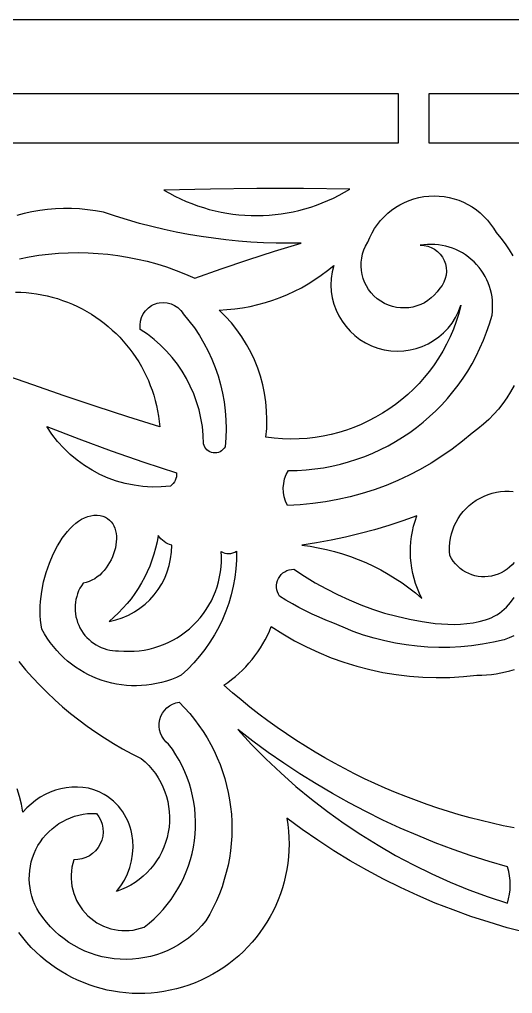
# Model space of a CAD drawing. Header units: millimetres. Extents: x 1813 to 2221, y -1379 to -1272.
# Drawn here: x 2109.6 to 2150.3, y -1352.3 to -1271.9 of the extents above; entities that cross this region are included whole.
import ezdxf

# ---------------------------------------------------------------- set-up
doc = ezdxf.new("R2010")
doc.units = ezdxf.units.MM
doc.header["$MEASUREMENT"] = 0

msp = doc.modelspace()

# ---------------------------------------------------------------- linework, layer by layer
for points in [[(2017.395752, -1271.888062), (2221.357666, -1271.888062)], [(2136.873291, -1285.887817), (2133.037354, -1285.844482), (2129.201172, -1285.842896), (2125.365234, -1285.883057), (2121.529541, -1285.96521), (2121.976318, -1286.223267), (2122.429443, -1286.464478), (2122.888672, -1286.688843), (2123.353516, -1286.896484), (2123.82373, -1287.08728), (2124.298584, -1287.261108), (2124.777832, -1287.418335), (2125.260986, -1287.558594), (2125.747559, -1287.682129), (2126.237061, -1287.788818), (2126.729248, -1287.878662), (2127.223389, -1287.951782), (2127.719238, -1288.008057), (2128.216309, -1288.047485), (2128.714355, -1288.07019), (2129.212646, -1288.07605), (2129.710693, -1288.065186), (2130.208496, -1288.037476), (2130.705078, -1287.99292), (2131.200439, -1287.931641), (2131.693848, -1287.853638), (2132.185059, -1287.758789), (2132.67334, -1287.647095), (2133.158691, -1287.518677), (2133.640381, -1287.373535), (2134.11792, -1287.211548), (2134.59082, -1287.032715), (2135.059082, -1286.83728), (2135.521729, -1286.625), (2135.97876, -1286.395996), (2136.429443, -1286.150146), (2136.873291, -1285.887573)], [(2142.6875, -1290.522217), (2143.001709, -1290.538818), (2143.304932, -1290.600586), (2143.593262, -1290.704834), (2143.862305, -1290.848755), (2144.10791, -1291.029785), (2144.325928, -1291.245239), (2144.512207, -1291.492676), (2144.662354, -1291.769165), (2144.770508, -1292.064941), (2144.833008, -1292.368286), (2144.850098, -1292.674316), (2144.823242, -1292.978394), (2144.75293, -1293.275269), (2144.639893, -1293.560303), (2144.485352, -1293.828613), (2144.289795, -1294.075439), (2144.080078, -1294.369019), (2143.846436, -1294.634888), (2143.591064, -1294.872314), (2143.31665, -1295.081055), (2143.025635, -1295.260376), (2142.720215, -1295.40979), (2142.403076, -1295.528687), (2142.076416, -1295.616699), (2141.743164, -1295.673096), (2141.405273, -1295.69751), (2141.06543, -1295.689331), (2140.726074, -1295.648071), (2140.389648, -1295.573242), (2140.05835, -1295.464111), (2139.735107, -1295.320313), (2139.422119, -1295.141235), (2139.128662, -1294.931641), (2138.862793, -1294.697876), (2138.625488, -1294.442627), (2138.416748, -1294.168091), (2138.237549, -1293.876953), (2138.088135, -1293.571655), (2137.969238, -1293.254517), (2137.881104, -1292.927979), (2137.824707, -1292.594604), (2137.800293, -1292.256714), (2137.80835, -1291.91687), (2137.849609, -1291.577515), (2137.924316, -1291.240967), (2138.033447, -1290.90979), (2138.177246, -1290.586426), (2138.356201, -1290.273315), (2138.517822, -1289.87793), (2138.705566, -1289.498901), (2138.918701, -1289.137329), (2139.155762, -1288.794189), (2139.415527, -1288.470337), (2139.696533, -1288.166748), (2139.997803, -1287.884399), (2140.317871, -1287.62439), (2140.655273, -1287.387451), (2141.009033, -1287.174805), (2141.37793, -1286.987183), (2141.760254, -1286.825806), (2142.155029, -1286.691406), (2142.561035, -1286.585083), (2142.976807, -1286.50769), (2143.401367, -1286.460327), (2143.828125, -1286.444092), (2144.250977, -1286.45874), (2144.668213, -1286.50354), (2145.078857, -1286.577637), (2145.480957, -1286.680542), (2145.873535, -1286.811157), (2146.255127, -1286.968872), (2146.624023, -1287.152832), (2146.979248, -1287.362427), (2147.318848, -1287.596802), (2147.64209, -1287.855225), (2147.947021, -1288.136841), (2148.232422, -1288.44104), (2148.496826, -1288.766846), (2148.739014, -1289.113647), (2148.957275, -1289.480713), (2149.337646, -1289.937622), (2149.691406, -1290.411743), (2150.018066, -1290.901733), (2150.317627, -1291.406494)], [(2109.590576, -1291.630371), (2110.391113, -1291.476074), (2111.196289, -1291.349731), (2112.005371, -1291.251709), (2112.817627, -1291.181885), (2113.632324, -1291.140503), (2114.448486, -1291.127686), (2115.265625, -1291.143555), (2116.082764, -1291.18811), (2116.89917, -1291.261475), (2117.714355, -1291.363892), (2118.5271, -1291.495361), (2119.33667, -1291.655884), (2120.142578, -1291.845825), (2120.944092, -1292.065063), (2121.73999, -1292.313843), (2122.530029, -1292.592163), (2123.313232, -1292.900269), (2124.088623, -1293.238159), (2126.260986, -1292.455078), (2128.446533, -1291.710205), (2130.644775, -1291.003784), (2132.855225, -1290.33606), (2131.815918, -1290.35083), (2130.777344, -1290.342163), (2129.73999, -1290.310059), (2128.704346, -1290.254517), (2127.670654, -1290.175781), (2126.63916, -1290.07373), (2125.61084, -1289.948608), (2124.585449, -1289.800293), (2123.563721, -1289.628906), (2122.545898, -1289.43457), (2121.532471, -1289.217285), (2120.523926, -1288.977173), (2119.520508, -1288.714355), (2118.522461, -1288.428589), (2117.530518, -1288.120361), (2116.544922, -1287.789429), (2115.87793, -1287.672729), (2115.211426, -1287.585449), (2114.546631, -1287.5271), (2113.883789, -1287.497559), (2113.223633, -1287.496094), (2112.567383, -1287.522583), (2111.915527, -1287.576416), (2111.269043, -1287.657227), (2110.628174, -1287.764771), (2109.994385, -1287.89856), (2109.36792, -1288.058228)], [(2150.43457, -1302.100586), (2150.147949, -1302.608521), (2149.835449, -1303.10083), (2149.497314, -1303.576538), (2149.134521, -1304.034546), (2148.747314, -1304.473755), (2148.33667, -1304.893188), (2147.903076, -1305.291748), (2147.447266, -1305.668579), (2146.969482, -1306.022339), (2146.162598, -1306.697754), (2145.329834, -1307.335327), (2144.472656, -1307.934448), (2143.592529, -1308.494629), (2142.69043, -1309.015381), (2141.768311, -1309.496094), (2140.826904, -1309.936279), (2139.86792, -1310.335449), (2138.892822, -1310.692993), (2137.902832, -1311.008423), (2136.89917, -1311.28125), (2135.883301, -1311.510742), (2134.856445, -1311.696655), (2133.820313, -1311.838257), (2132.776123, -1311.935181), (2131.725098, -1311.986694), (2131.56543, -1311.640625), (2131.454102, -1311.281128), (2131.391113, -1310.913208), (2131.376465, -1310.541626), (2131.409912, -1310.171143), (2131.491211, -1309.806885), (2131.620605, -1309.453369), (2131.797852, -1309.115723), (2132.531494, -1309.101685), (2133.258789, -1309.057373), (2133.979004, -1308.983154), (2134.691406, -1308.879639), (2135.395264, -1308.747559), (2136.089844, -1308.587158), (2136.774658, -1308.399292), (2137.44873, -1308.184204), (2138.111572, -1307.942627), (2138.762451, -1307.674927), (2139.400635, -1307.381836), (2140.025146, -1307.063721), (2140.635742, -1306.721313), (2141.231445, -1306.35498), (2141.811523, -1305.965332), (2142.375244, -1305.552856), (2142.922119, -1305.118164), (2143.451416, -1304.661743), (2143.962158, -1304.184204), (2144.453857, -1303.686035), (2144.925781, -1303.167725), (2145.377197, -1302.629883), (2145.807373, -1302.07312), (2146.21582, -1301.497803), (2146.601318, -1300.904541), (2146.963867, -1300.293823), (2147.302002, -1299.666382), (2147.615723, -1299.022461), (2147.903809, -1298.362915), (2148.165771, -1297.687988), (2148.400879, -1296.998535), (2148.608398, -1296.2948), (2148.644775, -1295.990845), (2148.662354, -1295.687256), (2148.662109, -1295.384888), (2148.643799, -1295.084229), (2148.608154, -1294.786133), (2148.554932, -1294.491455), (2148.484619, -1294.200928), (2148.397461, -1293.915161), (2148.293945, -1293.63501), (2148.173828, -1293.361084), (2148.037842, -1293.09436), (2147.885986, -1292.835449), (2147.718506, -1292.585205), (2147.535645, -1292.344116), (2147.337891, -1292.113281), (2147.125244, -1291.893188), (2146.899902, -1291.686157), (2146.664063, -1291.494263), (2146.418457, -1291.317627), (2146.164063, -1291.156616), (2145.901367, -1291.011353), (2145.631104, -1290.88208), (2145.354248, -1290.769043), (2145.071533, -1290.672485), (2144.783691, -1290.592651), (2144.491455, -1290.529785), (2144.195313, -1290.484131), (2143.896484, -1290.455811), (2143.595459, -1290.44519), (2143.292969, -1290.452515), (2142.98999, -1290.477905), (2142.687256, -1290.521606)], [(2146.04541, -1295.476929), (2145.865967, -1296.148315), (2145.656982, -1296.804321), (2145.418945, -1297.444336), (2145.153076, -1298.067627), (2144.860107, -1298.67395), (2144.541016, -1299.262451), (2144.196533, -1299.83252), (2143.827637, -1300.383667), (2143.435303, -1300.915161), (2143.020264, -1301.426636), (2142.583496, -1301.917236), (2142.125732, -1302.386475), (2141.647949, -1302.833862), (2141.151123, -1303.258667), (2140.635986, -1303.660278), (2140.103516, -1304.038086), (2139.554443, -1304.391602), (2138.98999, -1304.720215), (2138.410889, -1305.023193), (2137.817871, -1305.300049), (2137.21167, -1305.550293), (2136.59375, -1305.773071), (2135.9646, -1305.967896), (2135.325195, -1306.134277), (2134.67627, -1306.271362), (2134.018799, -1306.378906), (2133.35376, -1306.456055), (2132.681885, -1306.502197), (2132.004395, -1306.516846), (2131.321777, -1306.49939), (2130.63501, -1306.449219), (2129.945068, -1306.365723), (2130.008057, -1305.632324), (2130.027588, -1304.901001), (2130.003906, -1304.173584), (2129.937988, -1303.451904), (2129.830322, -1302.737549), (2129.681641, -1302.032349), (2129.492432, -1301.338135), (2129.263428, -1300.656494), (2128.995605, -1299.98938), (2128.688965, -1299.338379), (2128.344482, -1298.705322), (2127.962891, -1298.091797), (2127.544922, -1297.499756), (2127.09082, -1296.930908), (2126.601563, -1296.386963), (2126.077637, -1295.869629), (2126.728516, -1295.833984), (2127.375, -1295.770996), (2128.016846, -1295.680786), (2128.652588, -1295.563843), (2129.281982, -1295.42041), (2129.903809, -1295.250854), (2130.517578, -1295.05542), (2131.122314, -1294.834473), (2131.717041, -1294.588257), (2132.30127, -1294.317261), (2132.874023, -1294.021606), (2133.434814, -1293.70166), (2133.982178, -1293.357666), (2134.515869, -1292.990112), (2135.034912, -1292.599243), (2135.53833, -1292.185425), (2135.406982, -1292.727173), (2135.331787, -1293.269287), (2135.311035, -1293.808105), (2135.342773, -1294.340454), (2135.425049, -1294.863037), (2135.556641, -1295.372314), (2135.735107, -1295.865112), (2135.959229, -1296.338013), (2136.226807, -1296.787598), (2136.536377, -1297.210571), (2136.885742, -1297.603638), (2137.273682, -1297.963379), (2137.697998, -1298.286499), (2138.156982, -1298.56958), (2138.648926, -1298.809326), (2139.171875, -1299.002319), (2139.711914, -1299.142334), (2140.252686, -1299.226196), (2140.79126, -1299.255615), (2141.324219, -1299.2323), (2141.8479, -1299.158203), (2142.359375, -1299.03479), (2142.854736, -1298.863892), (2143.331055, -1298.647339), (2143.784912, -1298.386719), (2144.212646, -1298.083984), (2144.611084, -1297.740601), (2144.976807, -1297.358398), (2145.306641, -1296.939209), (2145.59668, -1296.484619), (2145.844238, -1295.996582), (2146.04541, -1295.476563)], [(2109.280762, -1294.381104), (2109.713379, -1294.394043), (2110.146484, -1294.422485), (2110.579346, -1294.466675), (2111.011719, -1294.526611), (2111.443115, -1294.602539), (2111.873291, -1294.694458), (2112.301514, -1294.802368), (2112.727783, -1294.926636), (2113.151367, -1295.067139), (2113.569336, -1295.223022), (2113.979492, -1295.393311), (2114.380859, -1295.577515), (2114.773682, -1295.775391), (2115.157471, -1295.986694), (2115.531982, -1296.210815), (2115.897217, -1296.447632), (2116.252441, -1296.696777), (2116.5979, -1296.957886), (2116.932861, -1297.230591), (2117.257568, -1297.514648), (2117.571289, -1297.809692), (2117.874023, -1298.115356), (2118.165527, -1298.431274), (2118.445313, -1298.757202), (2118.713379, -1299.092773), (2118.969482, -1299.437622), (2119.213135, -1299.791382), (2119.444336, -1300.153809), (2119.662598, -1300.524536), (2119.867676, -1300.903198), (2120.05957, -1301.289429), (2120.237793, -1301.682983), (2120.4021, -1302.083496), (2120.552246, -1302.490723), (2120.687988, -1302.904053), (2120.809326, -1303.323486), (2120.915527, -1303.748413), (2121.006592, -1304.178711), (2121.082275, -1304.61377), (2121.142334, -1305.053589), (2121.186279, -1305.497681), (2118.549072, -1304.677368), (2115.920898, -1303.829102), (2113.301758, -1302.953247), (2110.692383, -1302.049805), (2108.092529, -1301.118652)], [(2124.795898, -1306.900635), (2124.768066, -1306.186523), (2124.695801, -1305.480469), (2124.580078, -1304.784546), (2124.422119, -1304.100342), (2124.222656, -1303.429688), (2123.982666, -1302.774414), (2123.703125, -1302.13623), (2123.385254, -1301.51709), (2123.029785, -1300.918701), (2122.637939, -1300.342773), (2122.210449, -1299.791138), (2121.748535, -1299.265625), (2121.25293, -1298.767944), (2120.725098, -1298.299927), (2120.165527, -1297.863403), (2119.575195, -1297.460205), (2119.556152, -1297.290405), (2119.552246, -1297.12207), (2119.587402, -1296.792847), (2119.677246, -1296.478638), (2119.818115, -1296.185913), (2120.005859, -1295.921021), (2120.237305, -1295.690308), (2120.508301, -1295.500244), (2120.657471, -1295.422363), (2120.815186, -1295.356934), (2120.978271, -1295.305786), (2121.142822, -1295.269775), (2121.4729, -1295.241455), (2121.798584, -1295.269897), (2122.112549, -1295.352295), (2122.408447, -1295.48645), (2122.678955, -1295.669678), (2122.917236, -1295.89978), (2123.022217, -1296.031494), (2123.116211, -1296.174072), (2123.593262, -1296.751099), (2124.037598, -1297.349243), (2124.448486, -1297.967163), (2124.825684, -1298.603271), (2125.168945, -1299.256348), (2125.477539, -1299.924805), (2125.751221, -1300.607422), (2125.989258, -1301.302612), (2126.19165, -1302.009155), (2126.357666, -1302.725464), (2126.486816, -1303.450317), (2126.579102, -1304.182129), (2126.633545, -1304.919678), (2126.649902, -1305.661499), (2126.62793, -1306.406128), (2126.566895, -1307.152222), (2126.488281, -1307.278442), (2126.392578, -1307.388916), (2126.282227, -1307.482422), (2126.159424, -1307.557739), (2126.026855, -1307.613647), (2125.886475, -1307.648926), (2125.740479, -1307.662598), (2125.591797, -1307.653198), (2125.446777, -1307.620728), (2125.310791, -1307.567139), (2125.186035, -1307.494141), (2125.074219, -1307.403442), (2124.977295, -1307.296997), (2124.897217, -1307.176514), (2124.835693, -1307.043701), (2124.794922, -1306.900391)], [(2122.063965, -1310.398926), (2121.30249, -1310.463013), (2120.54541, -1310.471924), (2119.79541, -1310.426758), (2119.055176, -1310.328857), (2118.327148, -1310.179321), (2117.61377, -1309.979492), (2116.917969, -1309.730591), (2116.241699, -1309.433838), (2115.588135, -1309.090454), (2114.959473, -1308.70166), (2114.358398, -1308.268677), (2113.787598, -1307.792725), (2113.249512, -1307.275146), (2112.746338, -1306.717041), (2112.28125, -1306.119629), (2111.856689, -1305.484253), (2114.509521, -1306.508667), (2117.179443, -1307.48584), (2119.865723, -1308.415527), (2122.568359, -1309.297729), (2122.572021, -1309.311768), (2122.573486, -1309.470581), (2122.554688, -1309.626221), (2122.516357, -1309.7771), (2122.459717, -1309.921387), (2122.38501, -1310.057373), (2122.293701, -1310.183472), (2122.186035, -1310.297729), (2122.063232, -1310.39856)], [(2150.438477, -1316.692139), (2150.259521, -1316.897217), (2150.062988, -1317.086914), (2149.849854, -1317.259644), (2149.621094, -1317.414307), (2149.377441, -1317.549561), (2149.119629, -1317.664063), (2148.848877, -1317.75647), (2148.571045, -1317.824463), (2148.292236, -1317.866699), (2148.013916, -1317.883911), (2147.738037, -1317.876709), (2147.465332, -1317.845703), (2147.197754, -1317.791626), (2146.936523, -1317.715088), (2146.68335, -1317.616577), (2146.439209, -1317.496948), (2146.206055, -1317.356689), (2145.984863, -1317.196533), (2145.777588, -1317.016968), (2145.585205, -1316.818726), (2145.409424, -1316.602539), (2145.251709, -1316.368774), (2145.113281, -1316.118408), (2145.088867, -1315.755615), (2145.091797, -1315.395874), (2145.121338, -1315.040161), (2145.176758, -1314.690063), (2145.257568, -1314.34668), (2145.363037, -1314.011475), (2145.492432, -1313.685547), (2145.64502, -1313.370361), (2145.820068, -1313.067139), (2146.017334, -1312.7771), (2146.235596, -1312.501709), (2146.474365, -1312.242065), (2146.73291, -1311.999634), (2147.010742, -1311.775635), (2147.307129, -1311.571411), (2147.621094, -1311.388184), (2147.948242, -1311.229248), (2148.282959, -1311.09668), (2148.623779, -1310.990479), (2148.969238, -1310.9104), (2149.317871, -1310.856445), (2149.668213, -1310.828247), (2150.018799, -1310.825928), (2150.368408, -1310.848999)], [(2127.518799, -1315.77478), (2127.507813, -1316.506714), (2127.45752, -1317.233154), (2127.36792, -1317.952637), (2127.23999, -1318.663574), (2127.074463, -1319.364624), (2126.871826, -1320.054321), (2126.632568, -1320.731201), (2126.357666, -1321.393921), (2126.047607, -1322.040894), (2125.703125, -1322.670654), (2125.324707, -1323.28186), (2124.913086, -1323.873047), (2124.468994, -1324.442749), (2123.99292, -1324.989502), (2123.485596, -1325.511841), (2122.947754, -1326.008423), (2122.548828, -1326.188965), (2122.145508, -1326.3479), (2121.738525, -1326.485474), (2121.328613, -1326.601929), (2120.916504, -1326.697388), (2120.502686, -1326.772217), (2120.088135, -1326.826416), (2119.673096, -1326.860596), (2119.258789, -1326.874634), (2118.845703, -1326.868896), (2118.434326, -1326.843628), (2118.025635, -1326.79895), (2117.620361, -1326.735229), (2117.21875, -1326.65271), (2116.822021, -1326.551514), (2116.43042, -1326.431885), (2116.044922, -1326.294067), (2115.666016, -1326.138306), (2115.294678, -1325.964844), (2114.931396, -1325.773804), (2114.576904, -1325.565674), (2114.231934, -1325.340332), (2113.896973, -1325.098267), (2113.572998, -1324.8396), (2113.260498, -1324.564575), (2112.960205, -1324.273438), (2112.672852, -1323.966431), (2112.39917, -1323.643677), (2112.139893, -1323.305542), (2111.895508, -1322.952271), (2111.666748, -1322.583984), (2111.454346, -1322.200928), (2111.389648, -1321.838867), (2111.34375, -1321.466919), (2111.31665, -1321.086426), (2111.307129, -1320.69873), (2111.315186, -1320.30542), (2111.340088, -1319.907959), (2111.381104, -1319.507568), (2111.437744, -1319.105957), (2111.595703, -1318.304321), (2111.80957, -1317.514648), (2112.074463, -1316.748291), (2112.385986, -1316.016968), (2112.739502, -1315.331909), (2112.930664, -1315.010498), (2113.130615, -1314.704956), (2113.338867, -1314.416748), (2113.554688, -1314.147461), (2113.777832, -1313.898315), (2114.007324, -1313.670898), (2114.242676, -1313.466553), (2114.483643, -1313.286865), (2114.729248, -1313.133179), (2114.979248, -1313.006836), (2115.232666, -1312.909424), (2115.489502, -1312.842407), (2115.748779, -1312.807129), (2116.009766, -1312.804932), (2116.260254, -1312.833862), (2116.487793, -1312.88916), (2116.692871, -1312.96936), (2116.875732, -1313.072632), (2117.037109, -1313.197266), (2117.177246, -1313.341675), (2117.296875, -1313.504028), (2117.395996, -1313.682617), (2117.475342, -1313.875854), (2117.5354, -1314.081909), (2117.576416, -1314.299072), (2117.599121, -1314.525757), (2117.603516, -1314.760132), (2117.590576, -1315.000488), (2117.560303, -1315.245239), (2117.513428, -1315.492676), (2117.450195, -1315.740845), (2117.371094, -1315.988281), (2117.276611, -1316.233276), (2117.167236, -1316.473999), (2117.043213, -1316.70874), (2116.905273, -1316.935913), (2116.753906, -1317.153809), (2116.589111, -1317.360596), (2116.411621, -1317.554565), (2116.221924, -1317.734131), (2116.020508, -1317.897461), (2115.807617, -1318.042969), (2115.58374, -1318.168945), (2115.349365, -1318.27356), (2115.10498, -1318.355225), (2114.85083, -1318.412109), (2114.712891, -1318.619141), (2114.591064, -1318.833496), (2114.485107, -1319.054199), (2114.395508, -1319.280396), (2114.321777, -1319.51123), (2114.264404, -1319.745728), (2114.223145, -1319.983154), (2114.198486, -1320.222656), (2114.189941, -1320.463135), (2114.197998, -1320.703979), (2114.222656, -1320.944092), (2114.263672, -1321.182861), (2114.321533, -1321.419189), (2114.395996, -1321.652344), (2114.487305, -1321.881348), (2114.595215, -1322.105347), (2114.718994, -1322.321289), (2114.856201, -1322.526123), (2115.006348, -1322.719482), (2115.168457, -1322.901001), (2115.342041, -1323.070068), (2115.526123, -1323.226318), (2115.719971, -1323.369263), (2115.923096, -1323.498535), (2116.134521, -1323.613647), (2116.353516, -1323.714111), (2116.579102, -1323.799683), (2116.811035, -1323.869629), (2117.04834, -1323.923706), (2117.290039, -1323.961304), (2117.535645, -1323.982178), (2117.784424, -1323.98584), (2118.208984, -1324.020752), (2118.632324, -1324.032104), (2119.053955, -1324.02002), (2119.472412, -1323.984985), (2119.887207, -1323.927124), (2120.297363, -1323.846924), (2120.701904, -1323.744507), (2121.100098, -1323.620239), (2121.490967, -1323.474609), (2121.873535, -1323.307617), (2122.246826, -1323.119873), (2122.610107, -1322.911499), (2122.962402, -1322.682861), (2123.302734, -1322.434326), (2123.630615, -1322.166016), (2123.94458, -1321.878418), (2124.242188, -1321.573975), (2124.520996, -1321.255127), (2124.780518, -1320.922852), (2125.020508, -1320.578125), (2125.240479, -1320.221802), (2125.440186, -1319.854736), (2125.619385, -1319.477783), (2125.777588, -1319.091919), (2125.914795, -1318.697998), (2126.030029, -1318.296875), (2126.123535, -1317.889526), (2126.194824, -1317.476807), (2126.243408, -1317.05957), (2126.269287, -1316.638794), (2126.271729, -1316.215332), (2126.250488, -1315.790039), (2126.401123, -1315.869751), (2126.558838, -1315.926147), (2126.72168, -1315.959106), (2126.886719, -1315.96875), (2127.051514, -1315.955078), (2127.213379, -1315.918091), (2127.369873, -1315.85791), (2127.518311, -1315.774536)], [(2132.9021, -1315.264893), (2133.588379, -1315.359009), (2134.268799, -1315.478638), (2134.942871, -1315.623535), (2135.609863, -1315.793213), (2136.269287, -1315.987549), (2136.919922, -1316.206177), (2137.561768, -1316.448853), (2138.193848, -1316.71521), (2138.81543, -1317.005005), (2139.426025, -1317.317993), (2140.024902, -1317.653687), (2140.611328, -1318.011963), (2141.184814, -1318.392578), (2141.744385, -1318.795044), (2142.289795, -1319.219238), (2142.820068, -1319.664795), (2142.626221, -1319.265625), (2142.454346, -1318.858765), (2142.304688, -1318.44519), (2142.177246, -1318.025757), (2142.072266, -1317.601318), (2141.989258, -1317.172852), (2141.928711, -1316.741211), (2141.890869, -1316.307373), (2141.875244, -1315.871948), (2141.882324, -1315.436157), (2141.911865, -1315.000732), (2141.964111, -1314.56665), (2142.039063, -1314.134644), (2142.136963, -1313.705811), (2142.257568, -1313.281006), (2142.401123, -1312.860962), (2141.244385, -1313.272217), (2140.077637, -1313.6521), (2138.901367, -1314.000488), (2137.716309, -1314.317261), (2136.523193, -1314.602173), (2135.32251, -1314.855103), (2134.115234, -1315.075928), (2132.901855, -1315.264526)], [(2121.055664, -1314.481323), (2120.959717, -1314.998535), (2120.841064, -1315.509155), (2120.699707, -1316.012207), (2120.536377, -1316.507202), (2120.351074, -1316.993408), (2120.144775, -1317.470215), (2119.917236, -1317.936768), (2119.669434, -1318.392456), (2119.401367, -1318.83667), (2119.113525, -1319.268677), (2118.806396, -1319.687744), (2118.480469, -1320.093262), (2118.135986, -1320.484497), (2117.773193, -1320.86084), (2117.392578, -1321.221436), (2116.994873, -1321.565796), (2117.552246, -1321.437866), (2118.087646, -1321.263062), (2118.599609, -1321.043945), (2119.085449, -1320.782959), (2119.543457, -1320.482422), (2119.971436, -1320.14502), (2120.367676, -1319.773071), (2120.72998, -1319.369141), (2121.056396, -1318.935547), (2121.344727, -1318.474976), (2121.593018, -1317.989746), (2121.799561, -1317.4823), (2121.96167, -1316.9552), (2122.077881, -1316.410889), (2122.145996, -1315.851929), (2122.164063, -1315.280518), (2121.997559, -1315.225342), (2121.837158, -1315.156128), (2121.684326, -1315.073608), (2121.539307, -1314.978271), (2121.403076, -1314.870728), (2121.276367, -1314.751587), (2121.160156, -1314.62146), (2121.054932, -1314.480835)], [(2135.476563, -1321.675781), (2134.900635, -1321.455322), (2134.331299, -1321.219116), (2133.769043, -1320.967529), (2133.213867, -1320.700439), (2132.666504, -1320.418335), (2132.127197, -1320.121216), (2131.595947, -1319.809082), (2131.073242, -1319.482422), (2130.972168, -1319.313965), (2130.895996, -1319.13562), (2130.845703, -1318.950195), (2130.820801, -1318.760376), (2130.821777, -1318.56897), (2130.849121, -1318.378662), (2130.902588, -1318.192261), (2130.982422, -1318.012451), (2131.086914, -1317.845581), (2131.211426, -1317.696899), (2131.35376, -1317.567749), (2131.511475, -1317.459473), (2131.682373, -1317.373535), (2131.864258, -1317.311523), (2132.054443, -1317.274536), (2132.250977, -1317.264038), (2133.126709, -1317.832397), (2134.021484, -1318.368652), (2134.933838, -1318.872437), (2135.863525, -1319.34314), (2136.809082, -1319.780396), (2137.77002, -1320.18396), (2138.745361, -1320.553223), (2139.734131, -1320.887817), (2140.762695, -1321.144897), (2141.805176, -1321.38147), (2142.856201, -1321.581055), (2143.383545, -1321.661621), (2143.911133, -1321.726807), (2144.438232, -1321.77417), (2144.964355, -1321.802002), (2145.489014, -1321.807861), (2146.01123, -1321.789917), (2146.530518, -1321.746094), (2147.046387, -1321.674072), (2147.557861, -1321.571899), (2148.064697, -1321.437622), (2148.312256, -1321.354248), (2148.55127, -1321.255859), (2148.781006, -1321.143066), (2149.001953, -1321.016479), (2149.213867, -1320.876587), (2149.416504, -1320.724243), (2149.793701, -1320.384033), (2150.132813, -1320.001099), (2150.432861, -1319.579956)], [(2150.447021, -1338.604858), (2149.529785, -1338.421265), (2148.616943, -1338.220825), (2147.708984, -1338.003662), (2146.805664, -1337.77002), (2145.907715, -1337.519775), (2145.015137, -1337.253174), (2144.12793, -1336.970337), (2143.246826, -1336.671387), (2142.371582, -1336.356201), (2141.502686, -1336.025146), (2140.640137, -1335.678101), (2139.78418, -1335.31543), (2138.935303, -1334.93689), (2138.093506, -1334.542847), (2137.259033, -1334.133301), (2136.432129, -1333.708496), (2135.613037, -1333.268311), (2134.802002, -1332.812866), (2133.999023, -1332.342407), (2133.204346, -1331.856934), (2132.418701, -1331.356567), (2131.641602, -1330.841431), (2130.873779, -1330.311646), (2130.11499, -1329.767212), (2129.365967, -1329.208374), (2128.626709, -1328.63501), (2127.897217, -1328.047485), (2127.177979, -1327.445679), (2126.469238, -1326.829834), (2126.796631, -1326.604126), (2127.114502, -1326.366577), (2127.422119, -1326.117554), (2127.719482, -1325.857422), (2128.006348, -1325.586426), (2128.282471, -1325.305054), (2128.547363, -1325.01355), (2128.800781, -1324.71228), (2129.042725, -1324.401611), (2129.272461, -1324.081787), (2129.490234, -1323.753296), (2129.695557, -1323.41626), (2129.888184, -1323.071167), (2130.067627, -1322.718384), (2130.233887, -1322.358154), (2130.386475, -1321.990845)], [(2130.387451, -1321.991333), (2131.333496, -1322.598389), (2132.302734, -1323.159546), (2133.293213, -1323.674561), (2134.303467, -1324.143066), (2135.331787, -1324.564575), (2136.376709, -1324.938843), (2137.436279, -1325.265259), (2138.509033, -1325.543579), (2139.593262, -1325.773315), (2140.687256, -1325.954224), (2141.789307, -1326.085815), (2142.897705, -1326.167603), (2144.010986, -1326.199463), (2145.127441, -1326.180664), (2146.245117, -1326.111084), (2147.362793, -1325.990234), (2147.764404, -1325.987305), (2148.162598, -1325.967896), (2148.557373, -1325.932373), (2148.947998, -1325.880859), (2149.334229, -1325.813721), (2149.715576, -1325.731201), (2150.092041, -1325.633545), (2150.462891, -1325.521118)], [(2150.404785, -1322.751953), (2150.014404, -1322.927124), (2149.611572, -1323.079712), (2148.721191, -1323.283691), (2147.826172, -1323.44812), (2146.927246, -1323.573242), (2146.025635, -1323.659058), (2145.123047, -1323.705811), (2144.220459, -1323.713623), (2143.319092, -1323.682495), (2142.42041, -1323.612671), (2141.525635, -1323.504272), (2140.635742, -1323.357422), (2139.752441, -1323.172119), (2138.876709, -1322.94873), (2138.009766, -1322.687134), (2137.153076, -1322.387695), (2136.307861, -1322.050293), (2135.475342, -1321.675293)], [(2109.551758, -1324.885376), (2110.108887, -1325.550537), (2110.68457, -1326.198242), (2111.27832, -1326.828247), (2111.889648, -1327.440063), (2112.518066, -1328.033325), (2113.16333, -1328.607788), (2113.825195, -1329.163086), (2114.502686, -1329.698853), (2115.195801, -1330.2146), (2115.904053, -1330.710205), (2116.626709, -1331.185181), (2117.36377, -1331.639282), (2118.114502, -1332.072021), (2118.878662, -1332.483154), (2119.655762, -1332.872192)], [(2122.792969, -1328.234741), (2123.234375, -1328.690552), (2123.652588, -1329.161255), (2124.047607, -1329.646118), (2124.419434, -1330.144531), (2124.767822, -1330.655396), (2125.092773, -1331.178101), (2125.394287, -1331.711792), (2125.671875, -1332.255737), (2125.925781, -1332.80896), (2126.155762, -1333.37085), (2126.361816, -1333.94043), (2126.543945, -1334.51709), (2126.70166, -1335.099976), (2126.835449, -1335.68811), (2126.94458, -1336.280884), (2127.029297, -1336.877441), (2127.0896, -1337.477051), (2127.125244, -1338.078735), (2127.135986, -1338.681763), (2127.12207, -1339.285522), (2127.083008, -1339.888916), (2127.019043, -1340.491333), (2126.929932, -1341.091919), (2126.815674, -1341.689819), (2126.676025, -1342.284302), (2126.510986, -1342.874634), (2126.320313, -1343.459839), (2126.104248, -1344.039307), (2125.862305, -1344.612061), (2125.594482, -1345.177368), (2125.301025, -1345.734375), (2124.981445, -1346.282471), (2124.650635, -1346.67041), (2124.299805, -1347.035522), (2123.929443, -1347.377197), (2123.541504, -1347.695068), (2123.136719, -1347.988403), (2122.716309, -1348.256836), (2122.281494, -1348.499756), (2121.83374, -1348.716675), (2121.374023, -1348.906982), (2120.903564, -1349.070068), (2120.42334, -1349.205566), (2119.935059, -1349.312866), (2119.439697, -1349.391479), (2118.938232, -1349.440796), (2118.432373, -1349.460205), (2117.922607, -1349.449341), (2117.414795, -1349.408081), (2116.913574, -1349.336914), (2116.419922, -1349.236572), (2115.935059, -1349.107666), (2115.460449, -1348.950928), (2114.996826, -1348.766968), (2114.545654, -1348.556396), (2114.107666, -1348.319946), (2113.68457, -1348.05835), (2113.276855, -1347.772217), (2112.88623, -1347.462036), (2112.513428, -1347.128784), (2112.159912, -1346.772827), (2111.82666, -1346.39502), (2111.514893, -1345.99585), (2111.225586, -1345.576172), (2111.040283, -1345.25708), (2110.878906, -1344.928711), (2110.741211, -1344.592407), (2110.627197, -1344.249512), (2110.537109, -1343.901123), (2110.470947, -1343.548584), (2110.428711, -1343.192993), (2110.4104, -1342.835815), (2110.415771, -1342.478149), (2110.445313, -1342.121338), (2110.499023, -1341.766602), (2110.576416, -1341.415161), (2110.677979, -1341.068237), (2110.803711, -1340.727295), (2110.953369, -1340.393188), (2111.127197, -1340.067627), (2111.322754, -1339.754639), (2111.537598, -1339.458496), (2111.770752, -1339.179688), (2112.020752, -1338.918823), (2112.286621, -1338.676392), (2112.567383, -1338.453247), (2112.861816, -1338.249756), (2113.169189, -1338.066528), (2113.487793, -1337.904419), (2113.817139, -1337.763794), (2114.155762, -1337.645264), (2114.502686, -1337.549561), (2114.856689, -1337.477295), (2115.217041, -1337.428955), (2115.582031, -1337.405151), (2115.951172, -1337.406616), (2116.151611, -1337.683594), (2116.306885, -1337.981812), (2116.416748, -1338.296143), (2116.480713, -1338.62146), (2116.497803, -1338.952515), (2116.467529, -1339.28418), (2116.389404, -1339.611206), (2116.262695, -1339.928345), (2116.091309, -1340.223877), (2115.88208, -1340.487061), (2115.639648, -1340.715332), (2115.368408, -1340.906006), (2115.072754, -1341.056274), (2114.757324, -1341.163574), (2114.426758, -1341.22522), (2114.085449, -1341.238525), (2113.996338, -1341.546021), (2113.929932, -1341.856323), (2113.885986, -1342.168091), (2113.864502, -1342.480347), (2113.864746, -1342.79187), (2113.886963, -1343.101563), (2113.93042, -1343.408203), (2113.994873, -1343.710938), (2114.080322, -1344.008301), (2114.186279, -1344.299316), (2114.3125, -1344.583008), (2114.45874, -1344.85791), (2114.624756, -1345.123291), (2114.810059, -1345.377686), (2115.014648, -1345.620117), (2115.238037, -1345.849365), (2115.477295, -1346.062134), (2115.729004, -1346.255371), (2115.991699, -1346.428955), (2116.26416, -1346.582642), (2116.545654, -1346.716064), (2116.834717, -1346.829224), (2117.130371, -1346.921875), (2117.431396, -1346.99353), (2117.736572, -1347.044189), (2118.044922, -1347.073608), (2118.355469, -1347.081421), (2118.666504, -1347.067505), (2118.977539, -1347.031616), (2119.286865, -1346.973511), (2119.59375, -1346.892944), (2119.896729, -1346.789795), (2120.314453, -1346.455566), (2120.713135, -1346.102661), (2121.092285, -1345.731812), (2121.451904, -1345.34375), (2121.791016, -1344.939453), (2122.109131, -1344.519775), (2122.40625, -1344.085449), (2122.681641, -1343.637451), (2122.93457, -1343.176392), (2123.164795, -1342.703247), (2123.37207, -1342.218994), (2123.55542, -1341.724121), (2123.7146, -1341.219727), (2123.849121, -1340.706665), (2123.95874, -1340.185547), (2124.04248, -1339.657471), (2124.100098, -1339.125854), (2124.131104, -1338.594482), (2124.135742, -1338.064087), (2124.114258, -1337.535645), (2124.066895, -1337.01001), (2123.993896, -1336.488403), (2123.895508, -1335.971436), (2123.772217, -1335.460327), (2123.624023, -1334.955688), (2123.450928, -1334.45874), (2123.253662, -1333.970215), (2123.032471, -1333.491211), (2122.787109, -1333.022461), (2122.518311, -1332.565063), (2122.226318, -1332.119873), (2121.910889, -1331.687866), (2121.691406, -1331.498779), (2121.505371, -1331.282593), (2121.35498, -1331.043823), (2121.241455, -1330.786743), (2121.166504, -1330.515747), (2121.131592, -1330.235474), (2121.138428, -1329.950317), (2121.188721, -1329.664551), (2121.281738, -1329.389893), (2121.412354, -1329.13623), (2121.576904, -1328.906982), (2121.772461, -1328.705078), (2121.995117, -1328.533691), (2122.241455, -1328.395996), (2122.508301, -1328.295288), (2122.791748, -1328.234497)], [(2149.898438, -1341.825684), (2148.385742, -1341.381226), (2146.88623, -1340.900024), (2145.400146, -1340.382446), (2143.928467, -1339.828735), (2142.471924, -1339.239258), (2141.030762, -1338.614502), (2139.605957, -1337.954468), (2138.197998, -1337.259766), (2136.807617, -1336.53064), (2135.435303, -1335.767334), (2134.081787, -1334.970215), (2132.747803, -1334.139771), (2131.434082, -1333.276001), (2130.140869, -1332.379517), (2128.869141, -1331.450562), (2127.619385, -1330.48938), (2128.763428, -1331.723877), (2129.946289, -1332.916748), (2131.16626, -1334.067261), (2132.422363, -1335.174805), (2133.713135, -1336.238525), (2135.037842, -1337.257568), (2136.395264, -1338.231323), (2137.783936, -1339.158936), (2139.202637, -1340.039551), (2140.650391, -1340.872681), (2142.125977, -1341.657349), (2143.628174, -1342.392944), (2145.156006, -1343.078491), (2146.708008, -1343.713379), (2148.282959, -1344.296875), (2149.879883, -1344.828125), (2149.980469, -1344.459106), (2150.052979, -1344.084961), (2150.097412, -1343.70752), (2150.114014, -1343.328369), (2150.102295, -1342.948853), (2150.0625, -1342.570923), (2149.994385, -1342.195801), (2149.898438, -1341.825439)], [(2119.656006, -1332.872803), (2119.982178, -1333.158936), (2120.2854, -1333.463867), (2120.565674, -1333.786377), (2120.822021, -1334.125), (2121.054443, -1334.478638), (2121.262207, -1334.845703), (2121.444824, -1335.224976), (2121.602051, -1335.61499), (2121.73291, -1336.014648), (2121.837402, -1336.422485), (2121.914795, -1336.837158), (2121.964844, -1337.257324), (2121.986816, -1337.681641), (2121.980225, -1338.108765), (2121.944824, -1338.537354), (2121.879883, -1338.966187), (2121.785889, -1339.389648), (2121.664795, -1339.802368), (2121.516846, -1340.203247), (2121.343506, -1340.591187), (2121.145508, -1340.965088), (2120.923828, -1341.323975), (2120.679443, -1341.666748), (2120.413086, -1341.99231), (2120.125977, -1342.299683), (2119.818848, -1342.587646), (2119.492676, -1342.855225), (2119.148438, -1343.101318), (2118.787109, -1343.324951), (2118.409668, -1343.524902), (2118.016846, -1343.700195), (2117.609619, -1343.849731), (2117.957764, -1343.393921), (2118.25708, -1342.907959), (2118.506104, -1342.396973), (2118.703613, -1341.866211), (2118.848145, -1341.320679), (2118.938965, -1340.765747), (2118.974365, -1340.206543), (2118.953125, -1339.648193), (2118.874268, -1339.095947), (2118.812744, -1338.82373), (2118.736084, -1338.554932), (2118.644531, -1338.290283), (2118.537842, -1338.030396), (2118.415527, -1337.775879), (2118.277832, -1337.527466), (2118.124268, -1337.285645), (2117.955078, -1337.05127), (2117.769531, -1336.824951), (2117.568115, -1336.607178), (2117.350098, -1336.398804), (2117.115723, -1336.200317), (2116.864746, -1336.012451), (2116.59668, -1335.835815), (2116.170898, -1335.623901), (2115.733398, -1335.45874), (2115.287109, -1335.338989), (2114.834961, -1335.263184), (2114.37915, -1335.230103), (2113.922363, -1335.238403), (2113.467285, -1335.286743), (2113.016846, -1335.373779), (2112.573242, -1335.498047), (2112.139404, -1335.658447), (2111.717773, -1335.853516), (2111.311279, -1336.081909), (2110.922119, -1336.342285), (2110.553467, -1336.633301), (2110.20752, -1336.953735), (2109.886963, -1337.302124), (2109.765381, -1336.648438), (2109.608643, -1336.005859), (2109.418213, -1335.375732)], [(2151.39624, -1347.239624), (2149.872314, -1346.839844), (2148.362549, -1346.396118), (2146.867432, -1345.908813), (2145.388184, -1345.378296), (2143.925781, -1344.805054), (2142.480957, -1344.189331), (2141.054932, -1343.531738), (2139.648193, -1342.832642), (2138.261963, -1342.092407), (2136.897217, -1341.311401), (2135.554688, -1340.490112), (2134.235352, -1339.628906), (2132.94043, -1338.728149), (2131.67041, -1337.78833), (2131.752441, -1338.327393), (2131.810547, -1338.865234), (2131.844971, -1339.401489), (2131.855957, -1339.935303), (2131.843994, -1340.466064), (2131.809326, -1340.993286), (2131.752197, -1341.516235), (2131.67334, -1342.034302), (2131.572754, -1342.546997), (2131.450928, -1343.053467), (2131.308105, -1343.553223), (2131.144775, -1344.045654), (2130.961182, -1344.530029), (2130.757813, -1345.005859), (2130.534668, -1345.472412), (2130.29248, -1345.929199), (2130.031494, -1346.375366), (2129.752197, -1346.810547), (2129.45459, -1347.233887), (2129.13916, -1347.644897), (2128.806396, -1348.042847), (2128.456543, -1348.427246), (2128.089844, -1348.797363), (2127.707031, -1349.15271), (2127.307861, -1349.492554), (2126.893066, -1349.816162), (2126.463135, -1350.123169), (2126.018066, -1350.41272), (2125.55835, -1350.684326), (2125.084473, -1350.937256), (2124.596436, -1351.171021), (2124.094971, -1351.384888), (2123.584717, -1351.57666), (2123.070557, -1351.744629), (2122.553223, -1351.88916), (2122.033447, -1352.010254), (2121.511475, -1352.108276), (2120.98877, -1352.18335), (2120.465332, -1352.235718), (2119.942139, -1352.265625), (2119.419678, -1352.273193), (2118.898926, -1352.258789), (2118.380615, -1352.222412), (2117.86499, -1352.164429), (2117.353027, -1352.085083), (2116.845459, -1351.984497), (2116.342773, -1351.862793), (2115.845947, -1351.720459), (2115.355469, -1351.557373), (2114.871826, -1351.374023), (2114.39624, -1351.17041), (2113.928711, -1350.946899), (2113.470459, -1350.703735), (2113.021973, -1350.440918), (2112.583984, -1350.158813), (2112.157227, -1349.857666), (2111.742188, -1349.537598), (2111.339844, -1349.19873), (2110.950684, -1348.841553), (2110.575195, -1348.466064), (2110.214355, -1348.07251), (2109.868896, -1347.661133), (2109.539307, -1347.232056)]]:
    msp.add_lwpolyline(points)
for points in [[(2101.783203, -1278.029785), (2101.783203, -1282.079834), (2140.896729, -1282.079834), (2140.896729, -1278.029785)], [(2143.395996, -1278.029785), (2143.395996, -1282.079834), (2182.510986, -1282.079834), (2182.510986, -1278.029785)]]:
    msp.add_lwpolyline(points, close=True)

doc.saveas('drawing.dxf')
